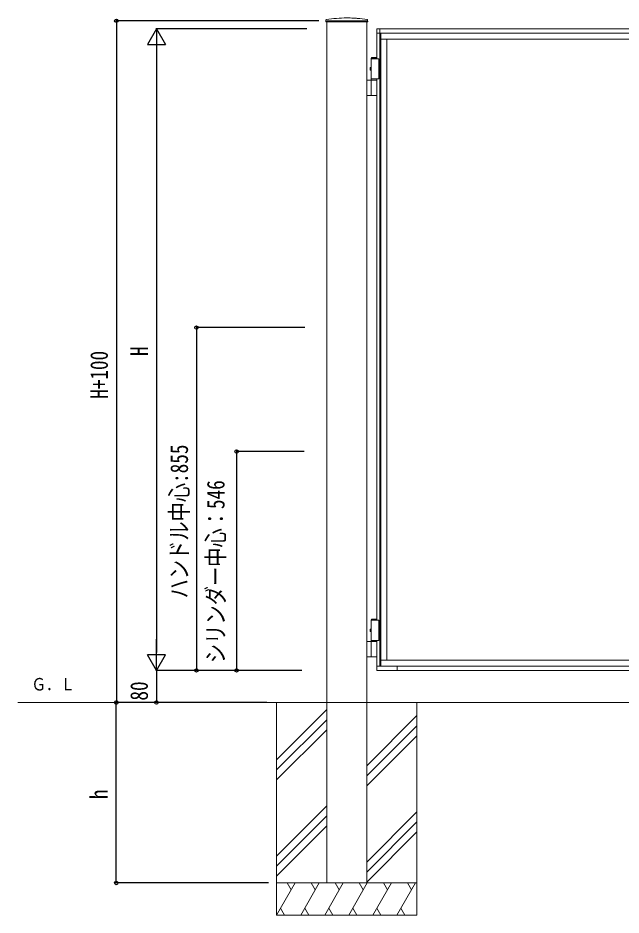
# Model space of a CAD drawing. Units: millimetres, scale not verified. Extents: x -4205 to 4205, y -2970 to 2970.
# Drawn here: x -1703 to -199, y -758 to 1479 of the extents above; entities that cross this region are included whole.
import ezdxf
from ezdxf.enums import TextEntityAlignment as Align

# ---------------------------------------------------------------- set-up
doc = ezdxf.new("R2010")
doc.units = ezdxf.units.MM
doc.header["$LTSCALE"] = 10
doc.layers.add('0-2_USER1', color=3, linetype='Continuous')
doc.layers.add('0-5_YKK_D', color=6, linetype='Continuous')
doc.layers.add('0-4_YKK_A1', color=4, linetype='Continuous', lineweight=18)
doc.styles.add('ＭＳ ゴシック', font='')
doc.styles.get('ＭＳ ゴシック').set_extended_font_data('MS Gothic')

msp = doc.modelspace()

# ---------------------------------------------------------------- linework, layer by layer
at = {"layer": '0-4_YKK_A1'}
for p, q in [((-935.13, 1469.33), (-934.87, 1474.3)), ((-934.13, 1469.33), (-935.13, 1469.33)), ((-831.83, 1469.33), (-934.13, 1469.33)), ((-832.98, 1472.33), (-932.98, 1472.33)), ((-932.98, 1472.33), (-932.98, 1469.33)), ((-932.98, 1469.33), (-932.98, -227.67)), ((-7.98, 1452.33), (-807.98, 1452.33)), ((-807.98, 1452.33), (-807.98, 1377.32)), ((-7.98, 1441.33), (-807.98, 1441.33)), ((-800.68, 1452.33), (-800.68, 1441.33)), ((-800.28, 1441.33), (-800.28, -136.67)), ((-797.98, 1441.33), (-797.98, -136.67)), ((-20.98, 1426.33), (-797.98, 1426.33)), ((-783.13, 1426.33), (-783.13, -121.77)), ((-822.48, 1378.32), (-821.33, 1380.32)), ((-822.48, 1378.32), (-822.48, 1377.32)), ((-807.98, 1378.32), (-822.48, 1378.32)), ((-822.48, 1327.33), (-822.48, 1377.32)), ((-802.98, 1377.32), (-822.48, 1377.32)), ((-807.98, 1380.32), (-821.33, 1380.32)), ((-802.98, 1377.32), (-802.98, 1327.33)), ((-822.48, 1354.33), (-822.48, 1350.33)), ((-822.48, 1354.33), (-822.48, 1350.33)), ((-832.98, 1324.33), (-807.98, 1324.33)), ((-822.48, 1327.33), (-822.48, 1324.33)), ((-807.98, 1327.33), (-822.48, 1327.33)), ((-822.48, 1327.33), (-802.98, 1327.33)), ((-822.48, 1324.33), (-807.98, 1324.33)), ((-822.48, 1287.33), (-822.48, 1323.33)), ((-807.98, 1327.33), (-807.98, -22.68)), ((-819.79, 1286.33), (-832.98, 1286.33)), ((-807.98, 1286.33), (-819.79, 1286.33)), ((-822.48, -21.68), (-821.33, -19.68)), ((-822.48, -21.68), (-822.48, -22.68)), ((-807.98, -21.68), (-822.48, -21.68)), ((-807.98, -19.68), (-821.33, -19.68)), ((-822.48, -72.67), (-822.48, -22.68)), ((-802.98, -22.68), (-822.48, -22.68)), ((-802.98, -22.68), (-802.98, -72.67)), ((-822.48, -45.67), (-822.48, -49.67)), ((-822.48, -45.67), (-822.48, -49.67)), ((-832.98, -75.67), (-807.98, -75.67)), ((-822.48, -72.67), (-822.48, -75.67)), ((-802.98, -72.67), (-822.48, -72.67)), ((-822.48, -72.67), (-802.98, -72.67)), ((-822.48, -75.67), (-807.98, -75.67)), ((-822.48, -112.67), (-822.48, -76.67)), ((-807.98, -72.67), (-807.98, -147.67)), ((-819.79, -113.67), (-832.98, -113.67)), ((-807.98, -113.67), (-819.79, -113.67)), ((-20.98, -121.77), (-797.98, -121.77)), ((-807.98, -136.67), (-7.98, -136.67)), ((-807.98, -147.67), (-7.98, -147.67)), ((-757.48, -147.67), (-757.48, -136.67)), ((1237.16, -227.67), (-1703.34, -227.67)), ((-1057.97, -227.67), (-1057.97, -757.66)), ((-932.96, -245.45), (-1057.97, -370.45)), ((-832.98, -227.67), (-832.98, -677.66)), ((-707.97, -227.67), (-707.97, -757.66)), ((-707.97, -260.45), (-832.97, -385.45)), ((-932.96, -270.45), (-1057.97, -395.45)), ((-707.97, -285.45), (-832.97, -410.45)), ((-932.96, -295.45), (-1057.97, -420.45)), ((-707.97, -310.45), (-832.97, -435.45)), ((-932.97, -485.45), (-1057.97, -610.45)), ((-932.97, -510.45), (-1057.97, -635.45)), ((-707.97, -500.45), (-832.97, -625.45)), ((-707.97, -525.45), (-832.97, -650.45)), ((-707.97, -550.45), (-832.97, -675.45)), ((-1057.97, -677.66), (-707.97, -677.66)), ((-1011.78, -677.66), (-1057.97, -757.66)), ((-1031.78, -677.66), (-1021.78, -694.98)), ((-951.78, -677.66), (-997.97, -757.66)), ((-971.78, -677.66), (-961.78, -694.98)), ((-891.78, -677.66), (-937.97, -757.66)), ((-911.78, -677.66), (-901.78, -694.98)), ((-831.78, -677.66), (-877.97, -757.66)), ((-851.78, -677.66), (-841.78, -694.98)), ((-771.78, -677.66), (-817.97, -757.66)), ((-791.78, -677.66), (-781.78, -694.98)), ((-711.78, -677.66), (-757.97, -757.66)), ((-731.78, -677.66), (-721.78, -694.98)), ((-1057.97, -757.66), (-707.97, -757.66)), ((-1047.97, -740.34), (-1037.97, -757.66)), ((-987.97, -740.34), (-977.97, -757.66)), ((-927.97, -740.34), (-917.97, -757.66)), ((-867.97, -740.34), (-857.97, -757.66)), ((-807.97, -740.34), (-797.97, -757.66)), ((-747.97, -740.34), (-737.97, -757.66))]:
    msp.add_line(p, q, dxfattribs=at)
for points in [[(-832.98, -227.67), (-832.98, 1469.33), (-832.98, 1472.33)], [(-831.09, 1474.3), (-830.83, 1469.33), (-831.83, 1469.33)], [(-824.83, 1354.43), (-822.89, 1353.48), (-822.27, 1352.33)], [(-824.83, 1350.23), (-822.89, 1351.18), (-822.27, 1352.33)], [(-822.48, 1354.33), (-822.48, 1355.83), (-823.89, 1355.45)], [(-822.48, 1350.33), (-822.48, 1348.83), (-823.89, 1349.21)], [(-822.48, -45.67), (-822.48, -44.17), (-823.89, -44.55)], [(-824.83, -45.57), (-822.89, -46.52), (-822.27, -47.67)], [(-824.83, -49.77), (-822.89, -48.82), (-822.27, -47.67)], [(-822.48, -49.67), (-822.48, -51.17), (-823.89, -50.79)], [(-832.98, -677.66), (-932.98, -677.66), (-932.98, -227.67)], [(-932.97, -535.45), (-970.67, -573.16), (-1057.97, -660.45)]]:
    msp.add_lwpolyline(points, dxfattribs=at)
for centre, radius, start, end in [((-882.98, 1159.33), 320, 90, 99.1798), ((-882.98, 1159.33), 320, 80.8202, 90), ((-933.87, 1474.24), 1, 99.1798, 177), ((-832.09, 1474.24), 1, 3, 80.8202), ((-816.08, 1352.33), 9, 165.9647, 194.0353), ((-823.55, 1354.2), 1.3, 105, 165.9647), ((-823.55, 1350.46), 1.3, 194.0353, 255), ((-821.48, 1323.33), 1, 90, 180), ((-821.48, 1287.33), 1, 180, 270), ((-823.55, -45.8), 1.3, 105, 165.9647), ((-816.08, -47.67), 9, 165.9647, 194.0353), ((-823.55, -49.54), 1.3, 194.0353, 255), ((-821.48, -76.67), 1, 90, 180), ((-821.48, -112.67), 1, 180, 270)]:
    msp.add_arc(centre, radius, start, end, dxfattribs=at)
msp.add_ellipse((-882.98, 1159.33), major_axis=(0, 320), ratio=0.996875, start_param=6.1804804, end_param=6.2831853, dxfattribs=at)
at = {"layer": '0-5_YKK_D'}
for p, q in [((-952.98, 1472.33), (-1458.83, 1472.33)), ((-1457.83, 1472.33), (-1457.83, -227.67)), ((-1358, 1452.33), (-1380.5, 1413.36)), ((-982.98, 1452.33), (-1359, 1452.33)), ((-1358, 1452.33), (-1335.5, 1413.36)), ((-1358, 1452.33), (-1358, 1374.39)), ((-1380.5, 1413.36), (-1335.5, 1413.36)), ((-1358, 1407.33), (-1358, -102.67)), ((-988.06, 707.33), (-1259, 707.33)), ((-1258, 707.33), (-1258, -147.67)), ((-988.96, 398.33), (-1159, 398.33)), ((-1158, 398.33), (-1158, -147.67)), ((-1358, -147.67), (-1358, -69.73)), ((-1358, -147.67), (-1380.5, -108.7)), ((-1335.5, -108.7), (-1380.5, -108.7)), ((-1358, -147.67), (-1335.5, -108.7)), ((-995.47, -147.67), (-1359, -147.67)), ((-995.47, -147.67), (-1359, -147.67)), ((-1358, -147.67), (-1358, -227.67)), ((-995.47, -147.67), (-1259, -147.67)), ((-995.47, -147.67), (-1159, -147.67)), ((-1082.62, -227.67), (-1458.83, -227.67)), ((-1458, -677.66), (-1458, -227.67)), ((-1252.98, -227.67), (-1359, -227.67)), ((-1077.97, -677.66), (-1459, -677.66))]:
    msp.add_line(p, q, dxfattribs=at)
for centre in [(-1457.83, 1472.33), (-1258, 707.33), (-1158, 398.33), (-1258, -147.67), (-1158, -147.67), (-1458, -227.67), (-1457.83, -227.67), (-1358, -227.67), (-1458, -677.66)]:
    msp.add_circle(centre, 4.25, dxfattribs=at)

# ---------------------------------------------------------------- texts
at = {"layer": '0-2_USER1', "style": 'ＭＳ ゴシック', "width": 0.85}
msp.add_text('Ｇ．Ｌ', height=31.16, dxfattribs=at).set_placement((-1669.55, -207.03), align=Align.BOTTOM_LEFT)
at = {"layer": '0-5_YKK_D', "style": 'ＭＳ ゴシック', "width": 0.8}
for s, p in [('H', (-1366, 636.33)), ('H+100', (-1465.83, 529.53)), ('ハンドル中心:855', (-1266, 31.83)), ('シリンダー中心：546', (-1174.8, -129.29)), ('80', (-1366, -222.87)), ('h', (-1466, -468.67))]:
    msp.add_text(s, height=43.99, rotation=90, dxfattribs=at).set_placement(p, align=Align.BOTTOM_LEFT)

doc.saveas('drawing.dxf')
